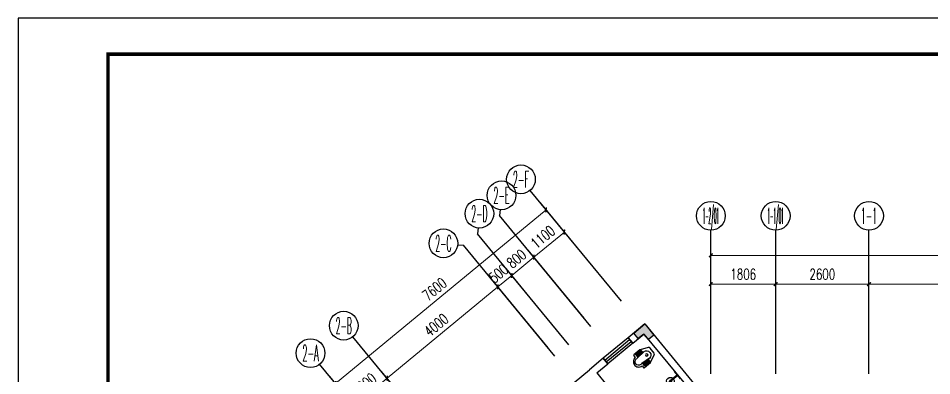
# Model space of a CAD drawing. Extents: x -7085 to 604621, y -1107727 to 606871.
# Drawn here: x 33764 to 59215, y 424376 to 434324 of the extents above; entities that cross this region are included whole.
import ezdxf
from ezdxf.enums import TextEntityAlignment as Align

# ---------------------------------------------------------------- set-up
doc = ezdxf.new("R2010")
doc.units = 0
doc.header["$LTSCALE"] = 1000
doc.header["$MEASUREMENT"] = 0
for name, color, linetype in [('A-DOOR', 141, 'Continuous'), ('A-FLOR-SPCL', 223, 'Continuous'), ('A-WALL-BRIC', 41, 'Continuous'), ('A-WALL-SURF', 253, 'Continuous'), ('AXIS', 3, 'Continuous'), ('AXIS_TEXT', 7, 'Continuous'), ('G_COL_墙柱_', 4, 'Continuous'), ('PUB_DIM', 3, 'Continuous'), ('TEL_TITLE', 7, 'Continuous')]:
    doc.layers.add(name, color=color, linetype=linetype)
doc.layers.add('建筑底图', color=8, linetype='Continuous', lineweight=5)
doc.styles.add('_TCH_AXIS', font='COMPLEX', dxfattribs={"bigfont": 'GBCBIG'})
doc.styles.add('_TCH_DIM_T3', font='SIMPLEX', dxfattribs={"width": 0.705882, "bigfont": 'GBCBIG'})
doc.styles.add('COMPLEX', font='COMPLEX')
doc.dimstyles.new('_TCH_ARCH&&100', dxfattribs={"dimtxt": 297.5, "dimasz": 100, "dimexe": 250, "dimexo": 300, "dimgap": 126.25, "dimtad": 1, "dimdec": 0, "dimzin": 0, "dimdsep": 46, "dimtxsty": '_TCH_DIM_T3', "dimblk": 'ARCHTICK', "dimcen": 0.09, "dimclrt": 7, "dimazin": 2, "dimtfac": 1, "dimtdec": 0, "dimtix": 1, "dimtmove": 2, "dimatfit": 3, "dimfxl": 0, "dimtolj": 1, "dimtzin": 0, "dimarcsym": 0})

# ---------------------------------------------------------------- blocks, each defined once
blk = doc.blocks.new('$plan$00002939')
at = {"layer": 'A-FLOR-SPCL', "color": 0}
blk.add_line((-10, 0), (10, 0), dxfattribs=at)
for points in [[(-124, 0), (133, 0)], [(-10, 0), (-10, -263)], [(10, 0), (10, -263)]]:
    blk.add_lwpolyline(points, dxfattribs=at)
for centre, radius, start, end in [((0, -262), 108, 95.306, 84.694), ((0, -262), 28.3, 110.6725, 69.3275), ((0, -260), 10.5, 197.2381, 342.7619)]:
    blk.add_arc(centre, radius, start, end, dxfattribs=at)
blk = doc.blocks.new('$plan$00002878')
at = {"layer": 'A-FLOR-SPCL', "color": 0}
for p, q in [((-198, -230), (-127, -230)), ((-198, -250), (-127, -250)), ((-120, -192), (-100, -450)), ((120, -192), (100, -450)), ((198, -230), (127, -230)), ((198, -250), (127, -250)), ((-198, -255), (-125, -255)), ((-198, -275), (-125, -275)), ((-198, -280), (-123, -280)), ((-198, -300), (-123, -300)), ((-198, -305), (-121, -305)), ((-198, -325), (-121, -325)), ((-198, -330), (-119, -330)), ((-198, -350), (-119, -350)), ((-198, -355), (-117, -355)), ((-198, -375), (-117, -375)), ((-198, -380), (-115, -380)), ((-198, -400), (-115, -400)), ((-198, -405), (-113, -405)), ((-198, -425), (-113, -425)), ((-100, -450), (-100, -486)), ((100, -450), (100, -486)), ((198, -405), (113, -405)), ((198, -425), (113, -425)), ((198, -380), (115, -380)), ((198, -400), (115, -400)), ((198, -355), (117, -355)), ((198, -375), (117, -375)), ((198, -330), (119, -330)), ((198, -350), (119, -350)), ((198, -305), (121, -305)), ((198, -325), (121, -325)), ((198, -280), (123, -280)), ((198, -300), (123, -300)), ((198, -255), (125, -255)), ((198, -275), (125, -275))]:
    blk.add_line(p, q, dxfattribs=at)
blk.add_lwpolyline([(-150, -486), (-210, -486, -0.414214), (-230, -466), (-230, -247, -0.108031), (-228, -239), (-132, -29, -0.293069), (-87, 0), (87, 0, -0.293069), (132, -29), (228, -239, -0.108031), (230, -247), (230, -466, -0.414214), (210, -486), (150, -486, -0.370477), (18, -634, -0.440428)], format="xyb", close=True, dxfattribs=at)
blk.add_circle((1, -190), 33.9, dxfattribs=at)
for centre, radius, start, end in [((-198, -240), 10, 90, 270), ((-127, -240), 10, 270, 90), ((-1, -198), 120, 89.7121, 177.2241), ((1, -198), 120, 2.7759, 90.2879), ((127, -240), 10, 90, 270), ((198, -240), 10, 270, 90), ((-198, -265), 10, 90, 270), ((-198, -290), 10, 90, 270), ((-198, -315), 10, 90, 270), ((-198, -340), 10, 90, 270), ((-198, -365), 10, 90, 270), ((-198, -390), 10, 90, 270), ((-198, -415), 10, 90, 270), ((-125, -265), 10, 270, 90), ((-123, -290), 10, 270, 90), ((-121, -315), 10, 270, 90), ((-119, -340), 10, 270, 90), ((-117, -365), 10, 270, 90), ((-115, -390), 10, 270, 90), ((-113, -415), 10, 270, 90), ((0, -485), 100, 180.775, 359.225), ((113, -415), 10, 90, 270), ((115, -390), 10, 90, 270), ((117, -365), 10, 90, 270), ((119, -340), 10, 90, 270), ((121, -315), 10, 90, 270), ((123, -290), 10, 90, 270), ((125, -265), 10, 90, 270), ((198, -265), 10, 270, 90), ((198, -290), 10, 270, 90), ((198, -315), 10, 270, 90), ((198, -340), 10, 270, 90), ((198, -365), 10, 270, 90), ((198, -390), 10, 270, 90), ((198, -415), 10, 270, 90)]:
    blk.add_arc(centre, radius, start, end, dxfattribs=at)
blk = doc.blocks.new('COL')
at = {"layer": 'A-WALL-SURF'}
blk.add_hatch(color=0, dxfattribs=at).paths.add_polyline_path([(-14, -141), (-168, -268), (-295, -114), (14, 141), (268, -168), (114, -295)])
at = {"layer": 'G_COL_墙柱_', "color": 0}
blk.add_lwpolyline([(-14, -141), (-168, -268), (-295, -114), (14, 141), (268, -168), (114, -295), (-14, -141)], dxfattribs=at)
blk = doc.blocks.new('_AXISO')
blk.add_circle((0, 0), 0.5)
at = {"layer": 'AXIS_TEXT', "style": 'COMPLEX', "width": 1.041667}
blk.add_attdef('A', text='', height=0.56, dxfattribs=at).set_placement((-0.25, -0.28), (0.25, -0.28), align=Align.FIT)
blk = doc.blocks.new('$WINLIB2D$00000001')
at = {"color": 0}
for points in [[(-0.5, 0.5), (-0.5, -0.5)], [(-0.5, 0.5), (0.5, 0.5)], [(0.5, -0.5), (0.5, 0.5)], [(0.5, 0.167), (-0.5, 0.167)], [(0.5, -0.167), (-0.5, -0.167)], [(-0.5, -0.5), (0.5, -0.5)]]:
    blk.add_lwpolyline(points, dxfattribs=at)
blk = doc.blocks.new('_ArchTick')
at = {"color": 0, "linetype": 'ByBlock', "const_width": 0.4}
blk.add_lwpolyline([(-0.5, -0.5), (0.5, 0.5)], dxfattribs=at)
blk = doc.blocks.new('*D1619')
at = {"layer": 'Defpoints', "color": 0}
for p in [(54867, 478457), (53061, 475957), (54867, 475957)]:
    blk.add_point(p, dxfattribs=at)
at = {"layer": 'PUB_DIM', "color": 0, "lineweight": -2}
for p, q in [((53061, 476257), (53061, 478707)), ((54867, 476257), (54867, 478707)), ((53061, 478457), (54867, 478457))]:
    blk.add_line(p, q, dxfattribs=at)
at = {"layer": 'PUB_DIM', "color": 0, "lineweight": -2, "xscale": 100, "yscale": 100, "zscale": 100, "rotation": 180}
blk.add_blockref('_ArchTick', (53061, 478457), dxfattribs=at)
at = {"layer": 'PUB_DIM', "color": 0, "lineweight": -2, "xscale": 100, "yscale": 100, "zscale": 100}
blk.add_blockref('_ArchTick', (54867, 478457), dxfattribs=at)
at = {"layer": 'PUB_DIM', "color": 7, "insert": (53964, 478732), "char_height": 297.5, "attachment_point": 5, "style": '_TCH_DIM_T3'}
blk.add_mtext('\\A1;1806', dxfattribs=at)
blk = doc.blocks.new('*D1620')
at = {"layer": 'Defpoints', "color": 0}
for p in [(57467, 478457), (54867, 475957), (57467, 475957)]:
    blk.add_point(p, dxfattribs=at)
at = {"layer": 'PUB_DIM', "color": 0, "lineweight": -2}
for p, q in [((54867, 476257), (54867, 478707)), ((57467, 476257), (57467, 478707)), ((54867, 478457), (57467, 478457))]:
    blk.add_line(p, q, dxfattribs=at)
at = {"layer": 'PUB_DIM', "color": 0, "lineweight": -2, "xscale": 100, "yscale": 100, "zscale": 100, "rotation": 180}
blk.add_blockref('_ArchTick', (54867, 478457), dxfattribs=at)
at = {"layer": 'PUB_DIM', "color": 0, "lineweight": -2, "xscale": 100, "yscale": 100, "zscale": 100}
blk.add_blockref('_ArchTick', (57467, 478457), dxfattribs=at)
at = {"layer": 'PUB_DIM', "color": 7, "insert": (56167, 478732), "char_height": 297.5, "attachment_point": 5, "style": '_TCH_DIM_T3'}
blk.add_mtext('\\A1;2600', dxfattribs=at)
blk = doc.blocks.new('*D1621')
at = {"layer": 'Defpoints', "color": 0}
for p in [(64267, 478457), (57467, 475957), (64267, 475957)]:
    blk.add_point(p, dxfattribs=at)
at = {"layer": 'PUB_DIM', "color": 0, "lineweight": -2}
for p, q in [((57467, 476257), (57467, 478707)), ((64267, 476257), (64267, 478707)), ((57467, 478457), (64267, 478457))]:
    blk.add_line(p, q, dxfattribs=at)
at = {"layer": 'PUB_DIM', "color": 0, "lineweight": -2, "xscale": 100, "yscale": 100, "zscale": 100, "rotation": 180}
blk.add_blockref('_ArchTick', (57467, 478457), dxfattribs=at)
at = {"layer": 'PUB_DIM', "color": 0, "lineweight": -2, "xscale": 100, "yscale": 100, "zscale": 100}
blk.add_blockref('_ArchTick', (64267, 478457), dxfattribs=at)
at = {"layer": 'PUB_DIM', "color": 7, "insert": (60867, 478732), "char_height": 297.5, "attachment_point": 5, "style": '_TCH_DIM_T3'}
blk.add_mtext('\\A1;6800', dxfattribs=at)
blk = doc.blocks.new('*D1624')
at = {"layer": 'Defpoints', "color": 0}
for p in [(71667, 479257), (53061, 475957), (71667, 475957)]:
    blk.add_point(p, dxfattribs=at)
at = {"layer": 'PUB_DIM', "color": 0, "lineweight": -2}
for p, q in [((53061, 476257), (53061, 479507)), ((71667, 476257), (71667, 479507)), ((53061, 479257), (71667, 479257))]:
    blk.add_line(p, q, dxfattribs=at)
at = {"layer": 'PUB_DIM', "color": 0, "lineweight": -2, "xscale": 100, "yscale": 100, "zscale": 100, "rotation": 180}
blk.add_blockref('_ArchTick', (53061, 479257), dxfattribs=at)
at = {"layer": 'PUB_DIM', "color": 0, "lineweight": -2, "xscale": 100, "yscale": 100, "zscale": 100}
blk.add_blockref('_ArchTick', (71667, 479257), dxfattribs=at)
at = {"layer": 'PUB_DIM', "color": 7, "insert": (62364, 479532), "char_height": 297.5, "attachment_point": 5, "style": '_TCH_DIM_T3'}
blk.add_mtext('\\A1;18606', dxfattribs=at)
blk = doc.blocks.new('*D1632')
at = {"layer": 'Defpoints', "color": 0}
for p in [(44042, 475835), (45632, 473906), (44707, 473143)]:
    blk.add_point(p, dxfattribs=at)
at = {"layer": 'PUB_DIM', "color": 0, "lineweight": -2}
for p, q in [((45441, 474138), (43882, 476028)), ((43116, 475071), (44042, 475835)), ((44516, 473374), (42957, 475264))]:
    blk.add_line(p, q, dxfattribs=at)
at = {"layer": 'PUB_DIM', "color": 0, "lineweight": -2, "xscale": 100, "yscale": 100, "zscale": 100}
for p, rotation in [((44042, 475835), 39.51647805708824), ((43116, 475071), 219.5164780570882)]:
    blk.add_blockref('_ArchTick', p, dxfattribs=dict(at, rotation=rotation))
at = {"layer": 'PUB_DIM', "color": 7, "insert": (43404, 475665), "char_height": 297.5, "attachment_point": 5, "rotation": 39.5165, "style": '_TCH_DIM_T3'}
blk.add_mtext('\\A1;1200', dxfattribs=at)
blk = doc.blocks.new('*D1633')
at = {"layer": 'Defpoints', "color": 0}
for p in [(47127, 478380), (48718, 476451), (45632, 473906)]:
    blk.add_point(p, dxfattribs=at)
at = {"layer": 'PUB_DIM', "color": 0, "lineweight": -2}
for p, q in [((48527, 476683), (46968, 478573)), ((44042, 475835), (47127, 478380)), ((45441, 474138), (43882, 476028))]:
    blk.add_line(p, q, dxfattribs=at)
at = {"layer": 'PUB_DIM', "color": 0, "lineweight": -2, "xscale": 100, "yscale": 100, "zscale": 100}
for p, rotation in [((47127, 478380), 39.51647805708824), ((44042, 475835), 219.5164780570882)]:
    blk.add_blockref('_ArchTick', p, dxfattribs=dict(at, rotation=rotation))
at = {"layer": 'PUB_DIM', "color": 7, "insert": (45409, 477319), "char_height": 297.5, "attachment_point": 5, "rotation": 39.5165, "style": '_TCH_DIM_T3'}
blk.add_mtext('\\A1;4000', dxfattribs=at)
blk = doc.blocks.new('*D1634')
at = {"layer": 'Defpoints', "color": 0}
for p in [(47513, 478698), (49104, 476769), (48718, 476451)]:
    blk.add_point(p, dxfattribs=at)
at = {"layer": 'PUB_DIM', "color": 0, "lineweight": -2}
for p, q in [((48913, 477001), (47354, 478891)), ((47513, 478698), (47590, 478762)), ((48527, 476683), (46968, 478573)), ((47127, 478380), (47513, 478698)), ((47127, 478380), (47050, 478316))]:
    blk.add_line(p, q, dxfattribs=at)
at = {"layer": 'PUB_DIM', "color": 0, "lineweight": -2, "xscale": 100, "yscale": 100, "zscale": 100}
for p, rotation in [((47513, 478698), 219.5164780570871), ((47127, 478380), 39.51647805708716)]:
    blk.add_blockref('_ArchTick', p, dxfattribs=dict(at, rotation=rotation))
at = {"layer": 'PUB_DIM', "color": 7, "insert": (47145, 478751), "char_height": 297.5, "attachment_point": 5, "rotation": 39.5165, "style": '_TCH_DIM_T3'}
blk.add_mtext('\\A1;500', dxfattribs=at)
blk = doc.blocks.new('*D1635')
at = {"layer": 'Defpoints', "color": 0}
for p in [(48130, 479207), (49721, 477279), (49104, 476769)]:
    blk.add_point(p, dxfattribs=at)
at = {"layer": 'PUB_DIM', "color": 0, "lineweight": -2}
for p, q in [((49530, 477510), (47971, 479400)), ((47513, 478698), (48130, 479207)), ((48913, 477001), (47354, 478891))]:
    blk.add_line(p, q, dxfattribs=at)
at = {"layer": 'PUB_DIM', "color": 0, "lineweight": -2, "xscale": 100, "yscale": 100, "zscale": 100}
for p, rotation in [((48130, 479207), 39.51647805708847), ((47513, 478698), 219.5164780570885)]:
    blk.add_blockref('_ArchTick', p, dxfattribs=dict(at, rotation=rotation))
at = {"layer": 'PUB_DIM', "color": 7, "insert": (47647, 479165), "char_height": 297.5, "attachment_point": 5, "rotation": 39.5165, "style": '_TCH_DIM_T3'}
blk.add_mtext('\\A1;800', dxfattribs=at)
blk = doc.blocks.new('*D1636')
at = {"layer": 'Defpoints', "color": 0}
for p in [(48979, 479907), (50570, 477978), (49721, 477279)]:
    blk.add_point(p, dxfattribs=at)
at = {"layer": 'PUB_DIM', "color": 0, "lineweight": -2}
for p, q in [((50379, 478210), (48820, 480100)), ((48130, 479207), (48979, 479907)), ((49530, 477510), (47971, 479400))]:
    blk.add_line(p, q, dxfattribs=at)
at = {"layer": 'PUB_DIM', "color": 0, "lineweight": -2, "xscale": 100, "yscale": 100, "zscale": 100}
for p, rotation in [((48979, 479907), 39.51647805708946), ((48130, 479207), 219.5164780570894)]:
    blk.add_blockref('_ArchTick', p, dxfattribs=dict(at, rotation=rotation))
at = {"layer": 'PUB_DIM', "color": 7, "insert": (48380, 479769), "char_height": 297.5, "attachment_point": 5, "rotation": 39.5165, "style": '_TCH_DIM_T3'}
blk.add_mtext('\\A1;1100', dxfattribs=at)
blk = doc.blocks.new('*D1637')
at = {"layer": 'Defpoints', "color": 0}
for p in [(48470, 480524), (50570, 477978), (44707, 473143)]:
    blk.add_point(p, dxfattribs=at)
at = {"layer": 'PUB_DIM', "color": 0, "lineweight": -2}
for p, q in [((42607, 475688), (48470, 480524)), ((50379, 478210), (48311, 480717)), ((44516, 473374), (42448, 475881))]:
    blk.add_line(p, q, dxfattribs=at)
at = {"layer": 'PUB_DIM', "color": 0, "lineweight": -2, "xscale": 100, "yscale": 100, "zscale": 100}
for p, rotation in [((48470, 480524), 39.51647805708493), ((42607, 475688), 219.516478057085)]:
    blk.add_blockref('_ArchTick', p, dxfattribs=dict(at, rotation=rotation))
at = {"layer": 'PUB_DIM', "color": 7, "insert": (45363, 478318), "char_height": 297.5, "attachment_point": 5, "rotation": 39.5165, "style": '_TCH_DIM_T3'}
blk.add_mtext('\\A1;7600', dxfattribs=at)
blk = doc.blocks.new('1C')
at = {"layer": 'A-WALL-BRIC', "color": 8}
for p, q in [((51219.3, 477347.8), (50756.5, 476966)), ((51219.3, 477347.8), (52746.5, 475496.3)), ((50756.5, 476966), (50883.7, 476811.7)), ((50883.7, 476811.7), (51192.3, 477066.2)), ((51192.3, 477066.2), (52528.5, 475446.2)), ((50062.2, 476393.3), (49676.5, 476075.2)), ((49880.9, 475984.5), (50189.4, 476239)), ((50189.4, 476239), (50062.2, 476393.3)), ((46127.8, 473148.2), (49676.5, 476075.2)), ((49880.9, 475984.5), (51217.1, 474364.5))]:
    blk.add_line(p, q, dxfattribs=at)
at = {"layer": 'AXIS', "color": 8}
for p, q in [((50569.5, 477978.4), (48024.3, 481064.2)), ((47191.6, 480529.2), (47175.7, 480364.3)), ((49720.9, 477278.5), (47175.7, 480364.3)), ((46574.4, 480020.2), (46558.6, 479855.2)), ((49103.8, 476769.5), (46558.6, 479855.2)), ((53061.4, 475957.3), (53061.4, 479957.3)), ((54867.5, 475957.3), (54867.5, 479957.3)), ((57467.5, 475957.3), (57467.5, 479957.3)), ((46007.9, 479552.9), (46172.9, 479537.1)), ((48718.1, 476451.3), (46172.9, 479537.1)), ((45632.3, 473906.1), (43087.1, 476991.9)), ((44706.6, 473142.6), (42161.4, 476228.3))]:
    blk.add_line(p, q, dxfattribs=at)
at = {"layer": 'A-DOOR', "color": 8, "xscale": -900, "yscale": -200, "zscale": 200, "rotation": 39.51647805692009}
blk.add_blockref('$WINLIB2D$00000001', (50473, 476602.5), dxfattribs=at)
at = {"layer": 'A-FLOR-SPCL', "color": 8, "linetype": 'Continuous', "extrusion": (0, 0, -1), "zscale": -1, "rotation": 50.48352194265684}
blk.add_blockref('$plan$00002878', (-51423.5, 476606.5), dxfattribs=at)
at = {"layer": 'A-FLOR-SPCL', "color": 8, "linetype": 'Continuous', "xscale": -1, "rotation": 309.5164780570284}
blk.add_blockref('$plan$00002939', (52137.4, 475920.4), dxfattribs=at)
at = {"layer": 'AXIS', "color": 8}
ref = blk.add_blockref('_AXISO', (47769.8, 481372.8), dxfattribs=dict(at, xscale=800, yscale=800, zscale=800))
ref.add_attrib('A', '2-F', dxfattribs={"layer": 'AXIS_TEXT', "color": 8, "height": 452.55, "style": '_TCH_AXIS', "width": 0.33871}).set_placement((47543.5, 481146.5), (47996.1, 481146.5), align=Align.FIT)
ref = blk.add_blockref('_AXISO', (47229.8, 480927.4), dxfattribs=dict(at, xscale=800, yscale=800, zscale=800))
ref.add_attrib('A', '2-E', dxfattribs={"layer": 'AXIS_TEXT', "color": 8, "height": 452.55, "style": '_TCH_AXIS', "width": 0.33871}).set_placement((47003.5, 480701.1), (47456.1, 480701.1), align=Align.FIT)
ref = blk.add_blockref('_AXISO', (46612.6, 480418.3), dxfattribs=dict(at, xscale=800, yscale=800, zscale=800))
ref.add_attrib('A', '2-D', dxfattribs={"layer": 'AXIS_TEXT', "color": 8, "height": 452.55, "style": '_TCH_AXIS', "width": 0.333333}).set_placement((46386.4, 480192.1), (46838.9, 480192.1), align=Align.FIT)
ref = blk.add_blockref('_AXISO', (53061.4, 480357.3), dxfattribs=dict(at, xscale=800, yscale=800, zscale=800))
ref.add_attrib('A', '1-2/01', dxfattribs={"layer": 'AXIS_TEXT', "color": 8, "height": 452.55, "style": '_TCH_AXIS', "width": 0.1875}).set_placement((52835.1, 480131), (53287.7, 480131), align=Align.FIT)
ref = blk.add_blockref('_AXISO', (54867.5, 480357.3), dxfattribs=dict(at, xscale=800, yscale=800, zscale=800))
ref.add_attrib('A', '1-1/01', dxfattribs={"layer": 'AXIS_TEXT', "color": 8, "height": 452.55, "style": '_TCH_AXIS', "width": 0.196262}).set_placement((54641.2, 480131), (55093.8, 480131), align=Align.FIT)
ref = blk.add_blockref('_AXISO', (57467.5, 480357.3), dxfattribs=dict(at, xscale=800, yscale=800, zscale=800))
ref.add_attrib('A', '1-1', dxfattribs={"layer": 'AXIS_TEXT', "color": 8, "height": 452.55, "style": '_TCH_AXIS', "width": 0.42}).set_placement((57241.2, 480131), (57693.8, 480131), align=Align.FIT)
ref = blk.add_blockref('_AXISO', (45609.8, 479591.1), dxfattribs=dict(at, xscale=800, yscale=800, zscale=800))
ref.add_attrib('A', '2-C', dxfattribs={"layer": 'AXIS_TEXT', "color": 8, "height": 452.55, "style": '_TCH_AXIS', "width": 0.344262}).set_placement((45383.5, 479364.9), (45836, 479364.9), align=Align.FIT)
ref = blk.add_blockref('_AXISO', (42832.6, 477300.5), dxfattribs=dict(at, xscale=800, yscale=800, zscale=800))
ref.add_attrib('A', '2-B', dxfattribs={"layer": 'AXIS_TEXT', "color": 8, "height": 452.55, "style": '_TCH_AXIS', "width": 0.333333}).set_placement((42606.3, 477074.2), (43058.9, 477074.2), align=Align.FIT)
ref = blk.add_blockref('_AXISO', (41906.9, 476536.9), dxfattribs=dict(at, xscale=800, yscale=800, zscale=800))
ref.add_attrib('A', '2-A', dxfattribs={"layer": 'AXIS_TEXT', "color": 8, "height": 452.55, "style": '_TCH_AXIS', "width": 0.328125}).set_placement((41680.6, 476310.6), (42133.1, 476310.6), align=Align.FIT)
at = {"layer": 'G_COL_墙柱_', "color": 8}
blk.add_blockref('COL', (51205.8, 477207), dxfattribs=at)
at = {"layer": 'PUB_DIM', "color": 8}
for p1, p2, distance, picture, middle in [((44706.6, 473142.6), (50569.5, 477978.4), 3300, '*D1637', (45363.3, 478318.4)), ((49720.9, 477278.5), (50569.5, 477978.4), 2500, '*D1636', (48379.5, 479769.2)), ((49103.8, 476769.5), (49720.9, 477278.5), 2500, '*D1635', (47646.6, 479164.7)), ((53061.4, 475957.3), (71667.5, 475957.3), 3300, '*D1624', (62364.5, 479532.3)), ((48718.1, 476451.3), (49103.8, 476769.5), 2500, '*D1634', (47145.2, 478751.1)), ((53061.4, 475957.3), (54867.5, 475957.3), 2500, '*D1619', (53964.5, 478732.3)), ((54867.5, 475957.3), (57467.5, 475957.3), 2500, '*D1620', (56167.5, 478732.3)), ((57467.5, 475957.3), (64267.5, 475957.3), 2500, '*D1621', (60867.5, 478732.3)), ((45632.3, 473906.1), (48718.1, 476451.3), 2500, '*D1633', (45409.5, 477319.5)), ((44706.6, 473142.6), (45632.3, 473906.1), 2500, '*D1632', (43403.7, 475665.1))]:
    dim = blk.add_aligned_dim(p1=p1, p2=p2, distance=distance, dimstyle='_TCH_ARCH&&100', dxfattribs=at)
    dim.commit()
    dim.dimension.update_dxf_attribs({"geometry": picture, "text_midpoint": middle})

msp = doc.modelspace()

# ---------------------------------------------------------------- linework, layer by layer
at = {"layer": 'TEL_TITLE', "color": 4}
msp.add_lwpolyline([(33764.1, 392324.2), (93164.1, 392324.2), (93164.1, 434324.2), (33764.1, 434324.2)], close=True, dxfattribs=at)
at = {"layer": 'TEL_TITLE', "color": 4, "const_width": 100}
msp.add_lwpolyline([(36264.1, 393324.2), (92164.1, 393324.2), (92164.1, 433324.2), (36264.1, 433324.2)], close=True, dxfattribs=at)

# ---------------------------------------------------------------- block references
at = {"layer": '建筑底图'}
msp.add_blockref('1C', (0, -51531.4), dxfattribs=at)

doc.saveas('drawing.dxf')
